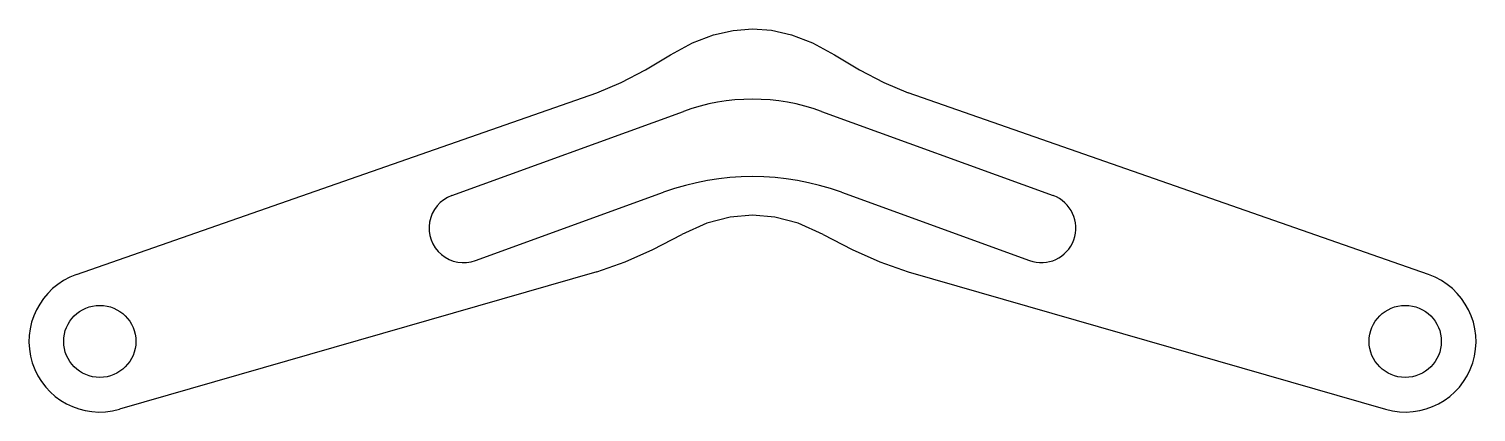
# Model space of a CAD drawing. Extents: x 8.9 to 11.41, y 20.38 to 21.04.
import ezdxf

# ---------------------------------------------------------------- set-up
doc = ezdxf.new("R2010")
doc.units = 0
doc.header["$LTSCALE"] = 1.21
doc.layers.get('0').update_dxf_attribs({"linetype": 'CONTINUOUS'})

msp = doc.modelspace()

# ---------------------------------------------------------------- linework, layer by layer
at = {"color": 3}
for p, q in [((8.9869, 20.6187), (9.888, 20.9342)), ((11.3283, 20.6187), (10.4273, 20.9342)), ((9.6371, 20.7559), (10.0379, 20.9018)), ((10.2773, 20.9018), (10.6782, 20.7559)), ((9.6782, 20.6432), (10.0037, 20.7617)), ((10.3116, 20.7617), (10.6371, 20.6432)), ((9.888, 20.6238), (9.0615, 20.3852)), ((10.4273, 20.6238), (11.2538, 20.3852))]:
    msp.add_line(p, q, dxfattribs=at)
for points in [[(10.0156, 20.9997), (10.0536, 21.0205), (10.0899, 21.0345), (10.1242, 21.0423), (10.1576, 21.0449)], [(10.1576, 21.0449), (10.1905, 21.0424), (10.2251, 21.0346), (10.2615, 21.0206), (10.2997, 20.9997)], [(9.888, 20.9342), (9.9302, 20.952), (9.9722, 20.9737), (10.0156, 20.9997)], [(10.2997, 20.9997), (10.3431, 20.9737), (10.3851, 20.952), (10.4273, 20.9342)], [(10.1576, 20.7219), (10.1188, 20.7185), (10.0784, 20.7078), (10.0354, 20.6884)], [(10.2798, 20.6884), (10.2368, 20.7078), (10.1962, 20.7185), (10.1576, 20.7219)], [(9.888, 20.6238), (9.937, 20.6412), (9.9853, 20.6626), (10.0354, 20.6884)], [(10.2798, 20.6884), (10.33, 20.6626), (10.3782, 20.6412), (10.4273, 20.6238)]]:
    msp.add_lwpolyline(points, dxfattribs=at)
for centre in [(9.0275, 20.503), (11.2878, 20.503)]:
    msp.add_circle(centre, 0.0625, dxfattribs=at)
for centre, radius, start, end in [((10.1576, 20.5729), 0.35, 70, 110), ((10.1576, 20.3388), 0.45, 70, 110), ((9.6576, 20.6995), 0.06, 110, 290), ((10.6576, 20.6995), 0.06, 250, 430), ((9.0275, 20.503), 0.1226, 109.2953, 286.1021), ((11.2878, 20.503), 0.1226, 253.8979, 430.7047)]:
    msp.add_arc(centre, radius, start, end, dxfattribs=at)

doc.saveas('drawing.dxf')
